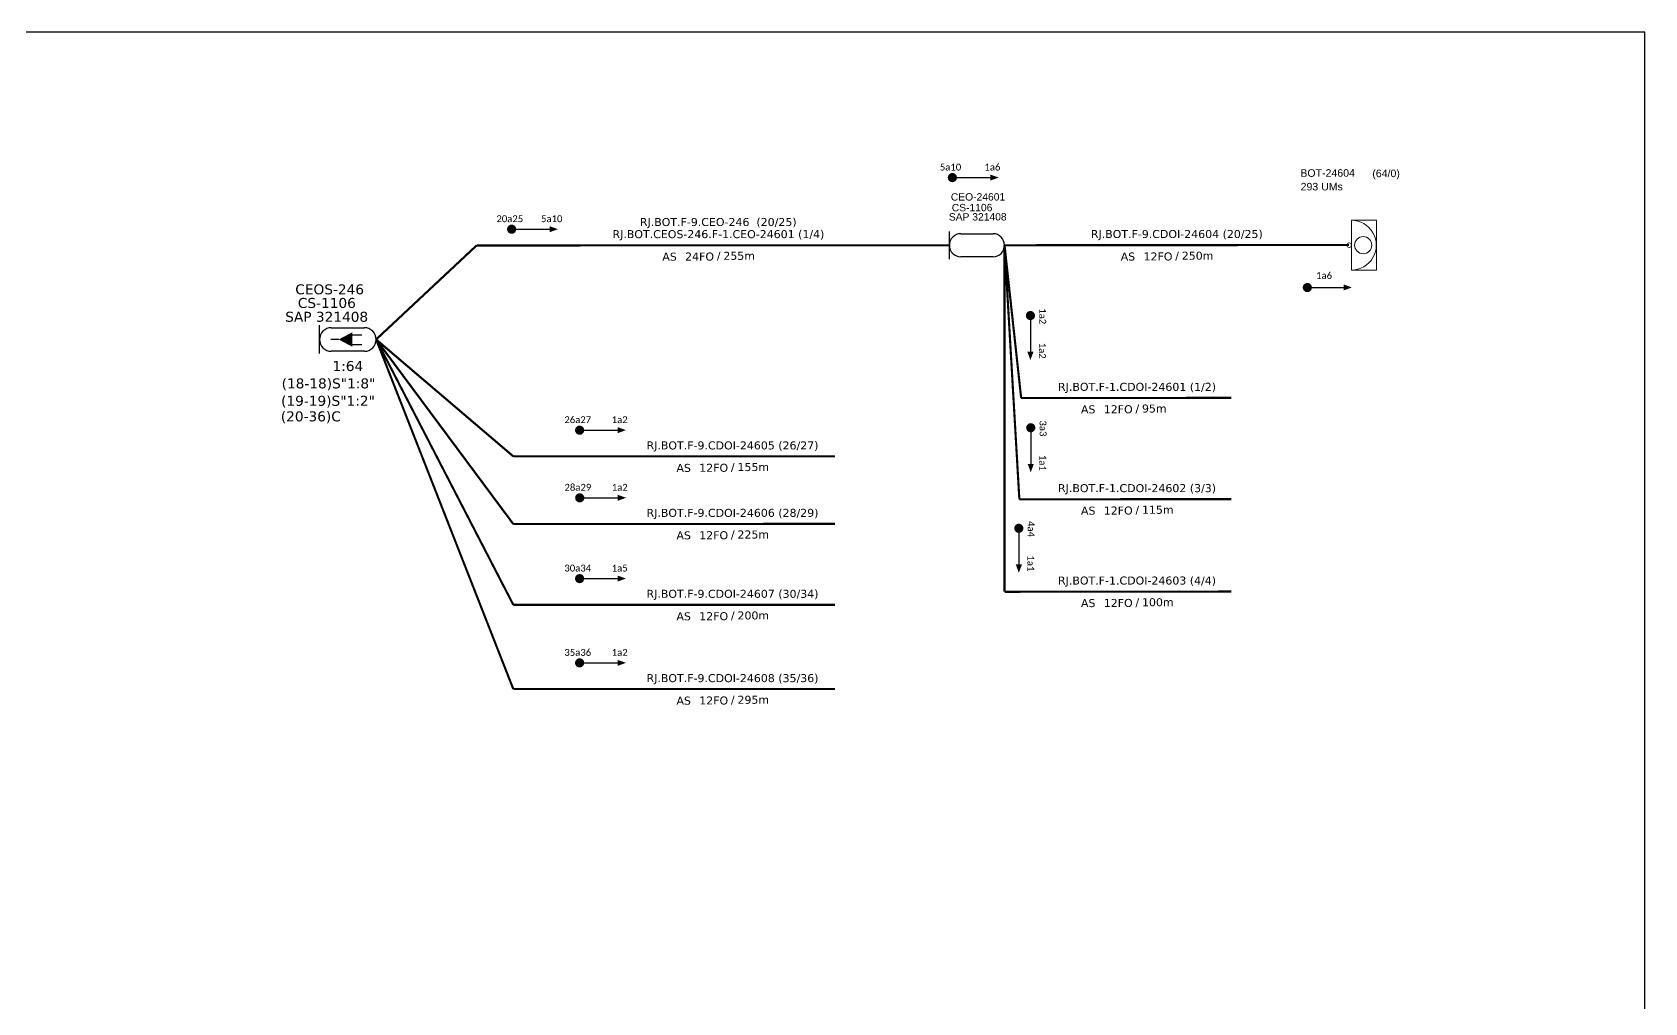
# Model space of a CAD drawing. Extents: x -89 to 1745, y 705 to 1299.
# Drawn here: x 255.6 to 749.2, y 1002 to 1299 of the extents above; entities that cross this region are included whole.
import ezdxf
from ezdxf.enums import TextEntityAlignment as Align

# ---------------------------------------------------------------- set-up
doc = ezdxf.new("R2010")
doc.units = 0
for name, color, linetype, lineweight in [("20.0-LEGENDA DOS CDO'S", 1, 'Continuous', 0), ('20.2-CDO_POSTE', 1, 'Continuous', 5), ('40.1-ETIQUETAS', 1, 'Continuous', 20)]:
    doc.layers.add(name, color=color, linetype=linetype, lineweight=lineweight)
for name, color, linetype in [('20.4-CEOS', 1, 'Continuous'), ('30.4-Selo', 7, 'Continuous'), ('CAP a instalar', 1, 'Continuous'), ('SETA', 7, 'Continuous')]:
    doc.layers.add(name, color=color, linetype=linetype)
doc.styles.add('ARIAL', font='arial.ttf')
doc.styles.add('siredit', font='verdana.ttf')
doc.styles.get("Standard").update_dxf_attribs({"font": 'arial.ttf'})
doc.linetypes.add('FENCELINE1', pattern='A,0.25,-0.1,[133,ltypeshp.shx,S=0.1,R=0,X=-0.1,Y=0],-0.1,1', length=1.45)

# ---------------------------------------------------------------- blocks, each defined once
blk = doc.blocks.new('ETIQUETA_RS5F')
at = {"layer": '40.1-ETIQUETAS', "color": 0, "style": 'siredit'}
blk.add_text('/', height=1.5, dxfattribs=at).set_placement((1.58, -1.95), align=Align.MIDDLE_RIGHT)
for tag, p in [('ETIQUETA_R_PRIMARIA', (1.21, 4.1)), ('ETIQUETA_R_SECUNDARIA', (1.21, 2.1)), ('F_ATIVAS/F_MORTAS', (1.14, -4.24))]:
    blk.add_attdef(tag, text='', height=1.5, dxfattribs=at).set_placement(p, align=Align.MIDDLE_CENTER)
for tag, p in [('TIPO_CABO', (-6.58, -2.12)), ('CAP_CABO', (0.4, -2.09))]:
    blk.add_attdef(tag, text='', height=1.5, dxfattribs=at).set_placement(p, align=Align.MIDDLE_RIGHT)
blk.add_attdef('METROS', text='', height=1.5, dxfattribs=at).set_placement((2.14, -1.95), align=Align.MIDDLE_LEFT)
for tag, p in [('FUSÃO_1', (0.85, -8.39)), ('FUSÃO_2', (0.85, -10.6)), ('FUSÃO_3', (0.85, -12.93)), ('FUSÃO_4', (0.85, -15.14)), ('FUSÃO_5', (0.85, -17.16))]:
    blk.add_attdef(tag, text='', height=1.5, dxfattribs=at).set_placement(p, align=Align.CENTER)
blk = doc.blocks.new('CDOE-TEXTO PADRÃO')
at = {"layer": "20.0-LEGENDA DOS CDO'S", "color": 0, "style": 'ARIAL'}
for tag, p in [('CDO_N', (0.49, 7.39)), ('CORDOALHA', (0.5, 4.33)), ('SAP', (0.51, 1.67)), ('SPLITER_1', (0.59, -0.91)), ('SPLITER_2', (0.6, -3.55)), ('(XX-XX_F)S', (0.54, -8.29)), ('(XX-XX_L)S', (0.55, -10.83)), ('UMS', (0.55, -13.15))]:
    blk.add_attdef(tag, p, '', height=1.7, rotation=0.118, dxfattribs=at)
blk.add_attdef('FIBRAS_UTILIZADAS', text='', height=1.7, rotation=0.118, dxfattribs=at).set_placement((19.77, 7.43), align=Align.CENTER)
blk = doc.blocks.new('CEOS_RP_CT_DRT')
at = {"layer": '20.4-CEOS', "color": 0}
for p, q in [((-4.54, 1.19), (-1.19, 1.19)), ((-1.19, -1.19), (-4.54, -1.19))]:
    blk.add_line(p, q, dxfattribs=at)
for points in [[(-5.73, -1.43), (-5.73, 1.44)], [(-3.79, 0), (-4.59, 0)], [(-2.47, 0.48), (-1.45, 0.48)], [(-2.47, -0.52), (-1.45, -0.52)]]:
    blk.add_lwpolyline(points, dxfattribs=at)
blk.add_lwpolyline([(-3.79, 0, 0, 1.47, 0), (-2.41, 0, 1.47, 1.47, 0)], format="xyseb", dxfattribs=at)
for centre, start, end in [((-4.54, 0), 90, 270), ((-1.19, 0), 270, 90)]:
    blk.add_arc(centre, 1.19, start, end, dxfattribs=at)
at = {"layer": '20.4-CEOS', "color": 7, "style": 'siredit'}
for tag, p in [('Nº_DA_CEOS', (-2.86, 5.6)), ('LOCAL', (-2.86, 4.24)), ('SAP', (-2.86, 2.78)), ('RACIO_SPLITAGEM', (-2.86, -1.88)), ('FIBRAS_SPLITTER', (-2.86, -3.58)), ('RESERVA_FINAIS', (-2.86, -6.39)), ('FIBRAS_TOP_C', (-2.86, -5.08))]:
    blk.add_attdef(tag, text='', height=1.01, dxfattribs=at).set_placement(p, align=Align.TOP_CENTER)

msp = doc.modelspace()

# ---------------------------------------------------------------- linework, layer by layer
msp.add_lwpolyline([(-89.32, 705.02), (749.25, 705.02), (749.25, 1299.02), (-89.32, 1299.02), (-89.32, 705.02)])
at = {"const_width": 1.4}
for points in [[(536.57, 1254.54, 1), (537.97, 1254.54, 1)], [(401.64, 1238.74, 1), (403.04, 1238.74, 1)], [(645.25, 1220.9, 1), (646.65, 1220.9, 1)], [(561.16, 1213.02, 1), (561.16, 1211.62, 1)], [(422.45, 1177.24, 1), (423.85, 1177.24, 1)], [(561.26, 1178.69, 1), (561.26, 1177.29, 1)], [(422.48, 1156.54, 1), (423.88, 1156.54, 1)], [(557.62, 1147.92, 1), (557.61, 1146.52, 1)], [(422.45, 1131.82, 1), (423.85, 1131.82, 1)], [(422.45, 1106.03, 1), (423.85, 1106.03, 1)]]:
    msp.add_lwpolyline(points, format="xyb", close=True, dxfattribs=at)
at = {"layer": '20.4-CEOS', "color": 5}
for p, q in [((536.34, 1229.6), (536.34, 1238.08)), ((539.86, 1237.36), (549.72, 1237.36)), ((549.72, 1230.33), (539.86, 1230.33))]:
    msp.add_line(p, q, dxfattribs=at)
for centre, start, end in [((539.86, 1233.84), 90, 270), ((549.72, 1233.84), 270, 90)]:
    msp.add_arc(centre, 3.52, start, end, dxfattribs=at)
at = {"layer": '40.1-ETIQUETAS', "color": 10}
msp.add_lwpolyline([(659.44, 1241.47), (667.07, 1241.47), (667.07, 1226.21), (659.44, 1226.21)], close=True, dxfattribs=at)
for centre, major_axis, start_param, end_param in [((659.44, 1233.86), (-5.38, 5.38), 2.356194, 5.497787), ((658.74, 1233.86), (-0.498, 0.498), 2.356194490191767, 8.639379797371353), ((663.06, 1233.86), (1.86, 1.86), 3.926991, 10.210176)]:
    msp.add_ellipse(centre, major_axis=major_axis, ratio=1, start_param=start_param, end_param=end_param, dxfattribs=at)
at = {"layer": 'CAP a instalar', "color": 10, "linetype": 'FENCELINE1', "ltscale": 7, "const_width": 0.653}
msp.add_lwpolyline([(553.24, 1233.84), (658.74, 1233.91)], dxfattribs=at)
at = {"layer": 'CAP a instalar', "color": 7, "linetype": 'FENCELINE1', "ltscale": 7, "const_width": 0.653}
for points in [[(360.85, 1205.01), (391.6, 1233.77)], [(391.6, 1233.77), (536.34, 1233.84)]]:
    msp.add_lwpolyline(points, dxfattribs=at)
at = {"layer": 'CAP a instalar', "color": 8, "linetype": 'FENCELINE1', "ltscale": 7, "const_width": 0.653}
for points in [[(553.24, 1233.84), (553.24, 1127.79)], [(557.78, 1156.08), (553.24, 1233.84)], [(558.33, 1187.07), (553.24, 1233.84)], [(402.85, 1098.01), (360.85, 1205.01)], [(402.85, 1123.81), (360.85, 1205.01)], [(402.85, 1148.51), (360.85, 1205.01)], [(402.85, 1169.23), (360.85, 1205.01)], [(558.33, 1187.07), (622.66, 1187.14)], [(402.85, 1169.23), (501.31, 1169.23)], [(557.78, 1156.08), (622.66, 1156.15)], [(402.85, 1148.51), (501.31, 1148.58)], [(553.24, 1127.79), (622.66, 1127.86)], [(402.85, 1123.81), (501.31, 1123.81)], [(402.85, 1098.01), (501.31, 1098.01)]]:
    msp.add_lwpolyline(points, dxfattribs=at)
at = {"layer": 'SETA'}
for points in [[(537.8, 1254.53), (549.84, 1254.53)], [(402.87, 1238.74), (414.9, 1238.74)], [(645.95, 1220.9), (657.99, 1220.9)], [(561.16, 1212.32), (561.14, 1200.28)], [(423.68, 1177.24), (435.72, 1177.24)], [(561.26, 1177.99), (561.25, 1165.95)], [(423.71, 1156.54), (435.75, 1156.54)], [(557.62, 1147.22), (557.6, 1135.19)], [(423.68, 1131.82), (435.72, 1131.82)], [(423.68, 1106.02), (435.72, 1106.02)]]:
    msp.add_lwpolyline(points, dxfattribs=at)
for points in [[(548.87, 1255.48), (551.44, 1254.55), (548.87, 1253.62)], [(413.94, 1239.69), (416.5, 1238.76), (413.94, 1237.82)], [(657.02, 1221.86), (659.59, 1220.92), (657.02, 1219.99)], [(562.1, 1201.25), (561.16, 1198.68), (560.23, 1201.25)], [(434.75, 1178.19), (437.32, 1177.26), (434.75, 1176.32)], [(562.2, 1166.92), (561.27, 1164.35), (560.34, 1166.92)], [(434.78, 1157.49), (437.35, 1156.55), (434.78, 1155.62)], [(558.56, 1136.15), (557.62, 1133.59), (556.69, 1136.16)], [(434.75, 1132.77), (437.32, 1131.84), (434.75, 1130.9)], [(434.75, 1106.97), (437.32, 1106.04), (434.75, 1105.1)]]:
    msp.add_solid(points, dxfattribs=at)

# ---------------------------------------------------------------- block references
at = {"layer": '20.2-CDO_POSTE', "color": 5}
ref = msp.add_blockref('CDOE-TEXTO PADRÃO', (538.75, 1237.59), dxfattribs=dict(at, xscale=1.326578606713742, yscale=1.326578606713742, zscale=1.326578606713742))
ref.add_attrib('CDO_N', 'CS-1106', (537.09, 1244.23), dxfattribs={"layer": "20.0-LEGENDA DOS CDO'S", "color": 0, "height": 2.255, "rotation": 0.118, "style": 'ARIAL'})
ref.add_attrib('SAP', 'CEO-24601', (536.8, 1247.5), dxfattribs={"layer": "20.0-LEGENDA DOS CDO'S", "color": 0, "height": 2.255, "rotation": 0.118, "style": 'ARIAL'})
ref = msp.add_blockref('CDOE-TEXTO PADRÃO', (536.04, 1234.75), dxfattribs=dict(at, xscale=1.326578606713742, yscale=1.326578606713742, zscale=1.326578606713742))
ref.add_attrib('CDO_N', 'SAP 321408', (536.19, 1241.39), dxfattribs={"layer": "20.0-LEGENDA DOS CDO'S", "color": 0, "height": 2.255, "rotation": 0.118, "style": 'ARIAL'})
at = {"layer": '20.4-CEOS', "color": 7}
ref = msp.add_blockref('CEOS_RP_CT_DRT', (360.85, 1205), dxfattribs=dict(at, xscale=3.026332116127013, yscale=3.026332116127013, zscale=3.026332116127013))
ref.add_attrib('Nº_DA_CEOS', 'CEOS-246', dxfattribs={"color": 7, "height": 3.056, "style": 'siredit'}).set_placement((346.62, 1221.88), align=Align.TOP_CENTER)
ref.add_attrib('LOCAL', 'CS-1106', dxfattribs={"color": 7, "height": 3.056, "style": 'siredit'}).set_placement((345.76, 1217.71), align=Align.TOP_CENTER)
ref.add_attrib('SAP', 'SAP 321408', dxfattribs={"color": 7, "height": 3.056, "style": 'siredit'}).set_placement((345.71, 1213.48), align=Align.TOP_CENTER)
ref.add_attrib('RACIO_SPLITAGEM', '1:64', dxfattribs={"color": 7, "height": 3.056, "style": 'siredit'}).set_placement((352.19, 1198.41), align=Align.TOP_CENTER)
ref.add_attrib('FIBRAS_SPLITTER', '(18-18)S"1:8"', dxfattribs={"color": 7, "height": 3.0556, "style": 'siredit'}).set_placement((346.27, 1193.09), align=Align.TOP_CENTER)
ref.add_attrib('FIBRAS_TOP_C', '(19-19)S"1:2"', dxfattribs={"color": 7, "height": 3.0556, "style": 'siredit'}).set_placement((346.1, 1187.76), align=Align.TOP_CENTER)
ref.add_attrib('RESERVA_FINAIS', '(20-36)C', dxfattribs={"color": 7, "height": 3.056, "style": 'siredit'}).set_placement((340.85, 1183), align=Align.TOP_CENTER)
at = {"layer": '40.1-ETIQUETAS', "color": 10}
ref = msp.add_blockref('CDOE-TEXTO PADRÃO', (653.73, 1239.29), dxfattribs=dict(at, xscale=1.360800004005432, yscale=1.360800004005432, zscale=1.360800004005432))
ref.add_attrib('CDO_N', 'BOT-24604', (643.81, 1254.78), dxfattribs={"layer": "20.0-LEGENDA DOS CDO'S", "color": 0, "height": 2.313, "rotation": 0.118, "style": 'ARIAL'})
ref.add_attrib('CORDOALHA', '293 UMs', (643.89, 1250.61), dxfattribs={"layer": "20.0-LEGENDA DOS CDO'S", "color": 0, "height": 2.313, "rotation": 0.118, "style": 'ARIAL'})
ref.add_attrib('FIBRAS_UTILIZADAS', '          (64/0)', dxfattribs={"layer": "20.0-LEGENDA DOS CDO'S", "color": 0, "height": 2.3132, "rotation": 0.118, "style": 'ARIAL'}).set_placement((665.57, 1254.67), align=Align.CENTER)
at = {"layer": '40.1-ETIQUETAS', "color": 7}
ref = msp.add_blockref('ETIQUETA_RS5F', (463.7, 1233.8), dxfattribs=dict(at, xscale=1.632959978999678, yscale=1.632959978999678, zscale=1.632959978999678))
ref.add_attrib('ETIQUETA_R_PRIMARIA', 'RJ.BOT.F-9.CEO-246  (20/25)', dxfattribs={"color": 0, "height": 2.4494, "style": 'siredit'}).set_placement((465.58, 1240.95), align=Align.MIDDLE_CENTER)
ref.add_attrib('ETIQUETA_R_SECUNDARIA', 'RJ.BOT.CEOS-246.F-1.CEO-24601 (1/4)', dxfattribs={"color": 0, "height": 2.4494, "style": 'siredit'}).set_placement((465.64, 1237.24), align=Align.MIDDLE_CENTER)
ref.add_attrib('TIPO_CABO', 'AS', dxfattribs={"color": 0, "height": 2.449, "style": 'siredit'}).set_placement((452.9, 1230.35), align=Align.MIDDLE_RIGHT)
ref.add_attrib('CAP_CABO', '24FO', dxfattribs={"color": 0, "height": 2.449, "style": 'siredit'}).set_placement((464.3, 1230.38), align=Align.MIDDLE_RIGHT)
ref.add_attrib('METROS', '255m', dxfattribs={"color": 0, "height": 2.449, "style": 'siredit'}).set_placement((467.15, 1230.61), align=Align.MIDDLE_LEFT)
at = {"layer": '40.1-ETIQUETAS', "color": 10}
ref = msp.add_blockref('ETIQUETA_RS5F', (604.05, 1233.84), dxfattribs=dict(at, xscale=1.632959978999678, yscale=1.632959978999678, zscale=1.632959978999678))
ref.add_attrib('ETIQUETA_R_SECUNDARIA', 'RJ.BOT.F-9.CDOI-24604 (20/25)', dxfattribs={"layer": '30.4-Selo', "color": 0, "height": 2.4494, "style": 'siredit'}).set_placement((605.98, 1237.28), align=Align.MIDDLE_CENTER)
ref.add_attrib('TIPO_CABO', 'AS', dxfattribs={"color": 0, "height": 2.449, "style": 'siredit'}).set_placement((593.24, 1230.39), align=Align.MIDDLE_RIGHT)
ref.add_attrib('CAP_CABO', '12FO', dxfattribs={"color": 0, "height": 2.449, "style": 'siredit'}).set_placement((604.65, 1230.42), align=Align.MIDDLE_RIGHT)
ref.add_attrib('METROS', '250m', dxfattribs={"color": 0, "height": 2.449, "style": 'siredit'}).set_placement((607.5, 1230.65), align=Align.MIDDLE_LEFT)
at = {"layer": '40.1-ETIQUETAS', "color": 8}
ref = msp.add_blockref('ETIQUETA_RS5F', (591.87, 1187.07), dxfattribs=dict(at, xscale=1.632959978999678, yscale=1.632959978999678, zscale=1.632959978999678))
ref.add_attrib('ETIQUETA_R_SECUNDARIA', 'RJ.BOT.F-1.CDOI-24601 (1/2)', dxfattribs={"layer": '30.4-Selo', "color": 0, "height": 2.4494, "style": 'siredit'}).set_placement((593.8, 1190.51), align=Align.MIDDLE_CENTER)
ref.add_attrib('TIPO_CABO', 'AS', dxfattribs={"color": 0, "height": 2.449, "style": 'siredit'}).set_placement((581.07, 1183.62), align=Align.MIDDLE_RIGHT)
ref.add_attrib('CAP_CABO', '12FO', dxfattribs={"color": 0, "height": 2.449, "style": 'siredit'}).set_placement((592.47, 1183.65), align=Align.MIDDLE_RIGHT)
ref.add_attrib('METROS', '95m', dxfattribs={"color": 0, "height": 2.449, "style": 'siredit'}).set_placement((595.32, 1183.88), align=Align.MIDDLE_LEFT)
ref = msp.add_blockref('ETIQUETA_RS5F', (468.02, 1169.16), dxfattribs=dict(at, xscale=1.632959978999678, yscale=1.632959978999678, zscale=1.632959978999678))
ref.add_attrib('ETIQUETA_R_SECUNDARIA', 'RJ.BOT.F-9.CDOI-24605 (26/27)', dxfattribs={"layer": '30.4-Selo', "color": 0, "height": 2.4494, "style": 'siredit'}).set_placement((469.95, 1172.59), align=Align.MIDDLE_CENTER)
ref.add_attrib('TIPO_CABO', 'AS', dxfattribs={"color": 0, "height": 2.449, "style": 'siredit'}).set_placement((457.22, 1165.7), align=Align.MIDDLE_RIGHT)
ref.add_attrib('CAP_CABO', '12FO', dxfattribs={"color": 0, "height": 2.449, "style": 'siredit'}).set_placement((468.62, 1165.74), align=Align.MIDDLE_RIGHT)
ref.add_attrib('METROS', '155m', dxfattribs={"color": 0, "height": 2.449, "style": 'siredit'}).set_placement((471.47, 1165.97), align=Align.MIDDLE_LEFT)
ref = msp.add_blockref('ETIQUETA_RS5F', (591.87, 1156.08), dxfattribs=dict(at, xscale=1.632959978999678, yscale=1.632959978999678, zscale=1.632959978999678))
ref.add_attrib('ETIQUETA_R_SECUNDARIA', 'RJ.BOT.F-1.CDOI-24602 (3/3)', dxfattribs={"layer": '30.4-Selo', "color": 0, "height": 2.4494, "style": 'siredit'}).set_placement((593.8, 1159.51), align=Align.MIDDLE_CENTER)
ref.add_attrib('TIPO_CABO', 'AS', dxfattribs={"color": 0, "height": 2.449, "style": 'siredit'}).set_placement((581.07, 1152.62), align=Align.MIDDLE_RIGHT)
ref.add_attrib('CAP_CABO', '12FO', dxfattribs={"color": 0, "height": 2.449, "style": 'siredit'}).set_placement((592.47, 1152.66), align=Align.MIDDLE_RIGHT)
ref.add_attrib('METROS', '115m', dxfattribs={"color": 0, "height": 2.449, "style": 'siredit'}).set_placement((595.32, 1152.89), align=Align.MIDDLE_LEFT)
ref = msp.add_blockref('ETIQUETA_RS5F', (468.02, 1148.51), dxfattribs=dict(at, xscale=1.632959978999678, yscale=1.632959978999678, zscale=1.632959978999678))
ref.add_attrib('ETIQUETA_R_SECUNDARIA', 'RJ.BOT.F-9.CDOI-24606 (28/29)', dxfattribs={"layer": '30.4-Selo', "color": 0, "height": 2.4494, "style": 'siredit'}).set_placement((469.95, 1151.95), align=Align.MIDDLE_CENTER)
ref.add_attrib('TIPO_CABO', 'AS', dxfattribs={"color": 0, "height": 2.449, "style": 'siredit'}).set_placement((457.22, 1145.06), align=Align.MIDDLE_RIGHT)
ref.add_attrib('CAP_CABO', '12FO', dxfattribs={"color": 0, "height": 2.449, "style": 'siredit'}).set_placement((468.62, 1145.09), align=Align.MIDDLE_RIGHT)
ref.add_attrib('METROS', '225m', dxfattribs={"color": 0, "height": 2.449, "style": 'siredit'}).set_placement((471.47, 1145.32), align=Align.MIDDLE_LEFT)
ref = msp.add_blockref('ETIQUETA_RS5F', (591.87, 1127.79), dxfattribs=dict(at, xscale=1.632959978999678, yscale=1.632959978999678, zscale=1.632959978999678))
ref.add_attrib('ETIQUETA_R_SECUNDARIA', 'RJ.BOT.F-1.CDOI-24603 (4/4)', dxfattribs={"layer": '30.4-Selo', "color": 0, "height": 2.4494, "style": 'siredit'}).set_placement((593.8, 1131.23), align=Align.MIDDLE_CENTER)
ref.add_attrib('TIPO_CABO', 'AS', dxfattribs={"color": 0, "height": 2.449, "style": 'siredit'}).set_placement((581.07, 1124.33), align=Align.MIDDLE_RIGHT)
ref.add_attrib('CAP_CABO', '12FO', dxfattribs={"color": 0, "height": 2.449, "style": 'siredit'}).set_placement((592.47, 1124.37), align=Align.MIDDLE_RIGHT)
ref.add_attrib('METROS', '100m', dxfattribs={"color": 0, "height": 2.449, "style": 'siredit'}).set_placement((595.32, 1124.6), align=Align.MIDDLE_LEFT)
ref = msp.add_blockref('ETIQUETA_RS5F', (468.02, 1123.74), dxfattribs=dict(at, xscale=1.632959978999678, yscale=1.632959978999678, zscale=1.632959978999678))
ref.add_attrib('ETIQUETA_R_SECUNDARIA', 'RJ.BOT.F-9.CDOI-24607 (30/34)', dxfattribs={"layer": '30.4-Selo', "color": 0, "height": 2.4494, "style": 'siredit'}).set_placement((469.95, 1127.17), align=Align.MIDDLE_CENTER)
ref.add_attrib('TIPO_CABO', 'AS', dxfattribs={"color": 0, "height": 2.449, "style": 'siredit'}).set_placement((457.22, 1120.28), align=Align.MIDDLE_RIGHT)
ref.add_attrib('CAP_CABO', '12FO', dxfattribs={"color": 0, "height": 2.449, "style": 'siredit'}).set_placement((468.62, 1120.32), align=Align.MIDDLE_RIGHT)
ref.add_attrib('METROS', '200m', dxfattribs={"color": 0, "height": 2.449, "style": 'siredit'}).set_placement((471.47, 1120.54), align=Align.MIDDLE_LEFT)
ref = msp.add_blockref('ETIQUETA_RS5F', (468.02, 1097.94), dxfattribs=dict(at, xscale=1.632959978999678, yscale=1.632959978999678, zscale=1.632959978999678))
ref.add_attrib('ETIQUETA_R_SECUNDARIA', 'RJ.BOT.F-9.CDOI-24608 (35/36)', dxfattribs={"layer": '30.4-Selo', "color": 0, "height": 2.4494, "style": 'siredit'}).set_placement((469.95, 1101.37), align=Align.MIDDLE_CENTER)
ref.add_attrib('TIPO_CABO', 'AS', dxfattribs={"color": 0, "height": 2.449, "style": 'siredit'}).set_placement((457.22, 1094.48), align=Align.MIDDLE_RIGHT)
ref.add_attrib('CAP_CABO', '12FO', dxfattribs={"color": 0, "height": 2.449, "style": 'siredit'}).set_placement((468.62, 1094.52), align=Align.MIDDLE_RIGHT)
ref.add_attrib('METROS', '295m', dxfattribs={"color": 0, "height": 2.449, "style": 'siredit'}).set_placement((471.47, 1094.75), align=Align.MIDDLE_LEFT)

# ---------------------------------------------------------------- texts
at = {"char_height": 2.1, "width": 35.5023, "attachment_point": 5}
for s, insert in [('\\C7;\\fCalibri|b0|i0|c0|p34;1a6', (549.53, 1257.75)), ('{\\fCalibri|b0|i0|c0|p34;\\C7;5a10}', (536.7, 1257.75)), ('\\C7;\\fCalibri|b0|i0|c0|p34;20a25', (401.77, 1241.95)), ('{\\fCalibri|b0|i0|c0|p34;\\C7;5a10}', (414.6, 1241.95)), ('\\C7;\\fCalibri|b0|i0|c0|p34;1a6', (651.07, 1224.58)), ('\\C7;\\fCalibri|b0|i0|c0|p34;26a27', (422.58, 1180.45)), ('\\C7;\\fCalibri|b0|i0|c0|p34;1a2', (435.41, 1180.45)), ('\\C7;\\fCalibri|b0|i0|c0|p34;28a29', (422.61, 1159.75)), ('\\C7;\\fCalibri|b0|i0|c0|p34;1a2', (435.44, 1159.75)), ('\\C7;\\fCalibri|b0|i0|c0|p34;30a34', (422.58, 1135.03)), ('\\C7;\\fCalibri|b0|i0|c0|p34;1a5', (435.41, 1135.03)), ('\\C7;\\fCalibri|b0|i0|c0|p34;35a36', (422.58, 1109.23)), ('\\C7;\\fCalibri|b0|i0|c0|p34;1a2', (435.41, 1109.23))]:
    msp.add_mtext(s, dxfattribs=dict(at, insert=insert))
for s, insert, rotation in [('\\C7;\\fCalibri|b0|i0|c0|p34;1a2', (564.91, 1212.11), 270.6666), ('\\C7;\\fCalibri|b0|i0|c0|p34;1a2', (564.82, 1201.56), 269.9383), ('\\C7;\\fCalibri|b0|i0|c0|p34;3a3', (565.02, 1177.78), 270.6666), ('\\C7;\\fCalibri|b0|i0|c0|p34;1a1', (564.93, 1167.23), 269.9383), ('\\C7;\\fCalibri|b0|i0|c0|p34;4a4', (561.37, 1147.01), 270.6666), ('\\C7;\\fCalibri|b0|i0|c0|p34;1a1', (561.28, 1136.47), 269.9383)]:
    msp.add_mtext(s, dxfattribs=dict(at, insert=insert, rotation=rotation))

doc.saveas('drawing.dxf')
